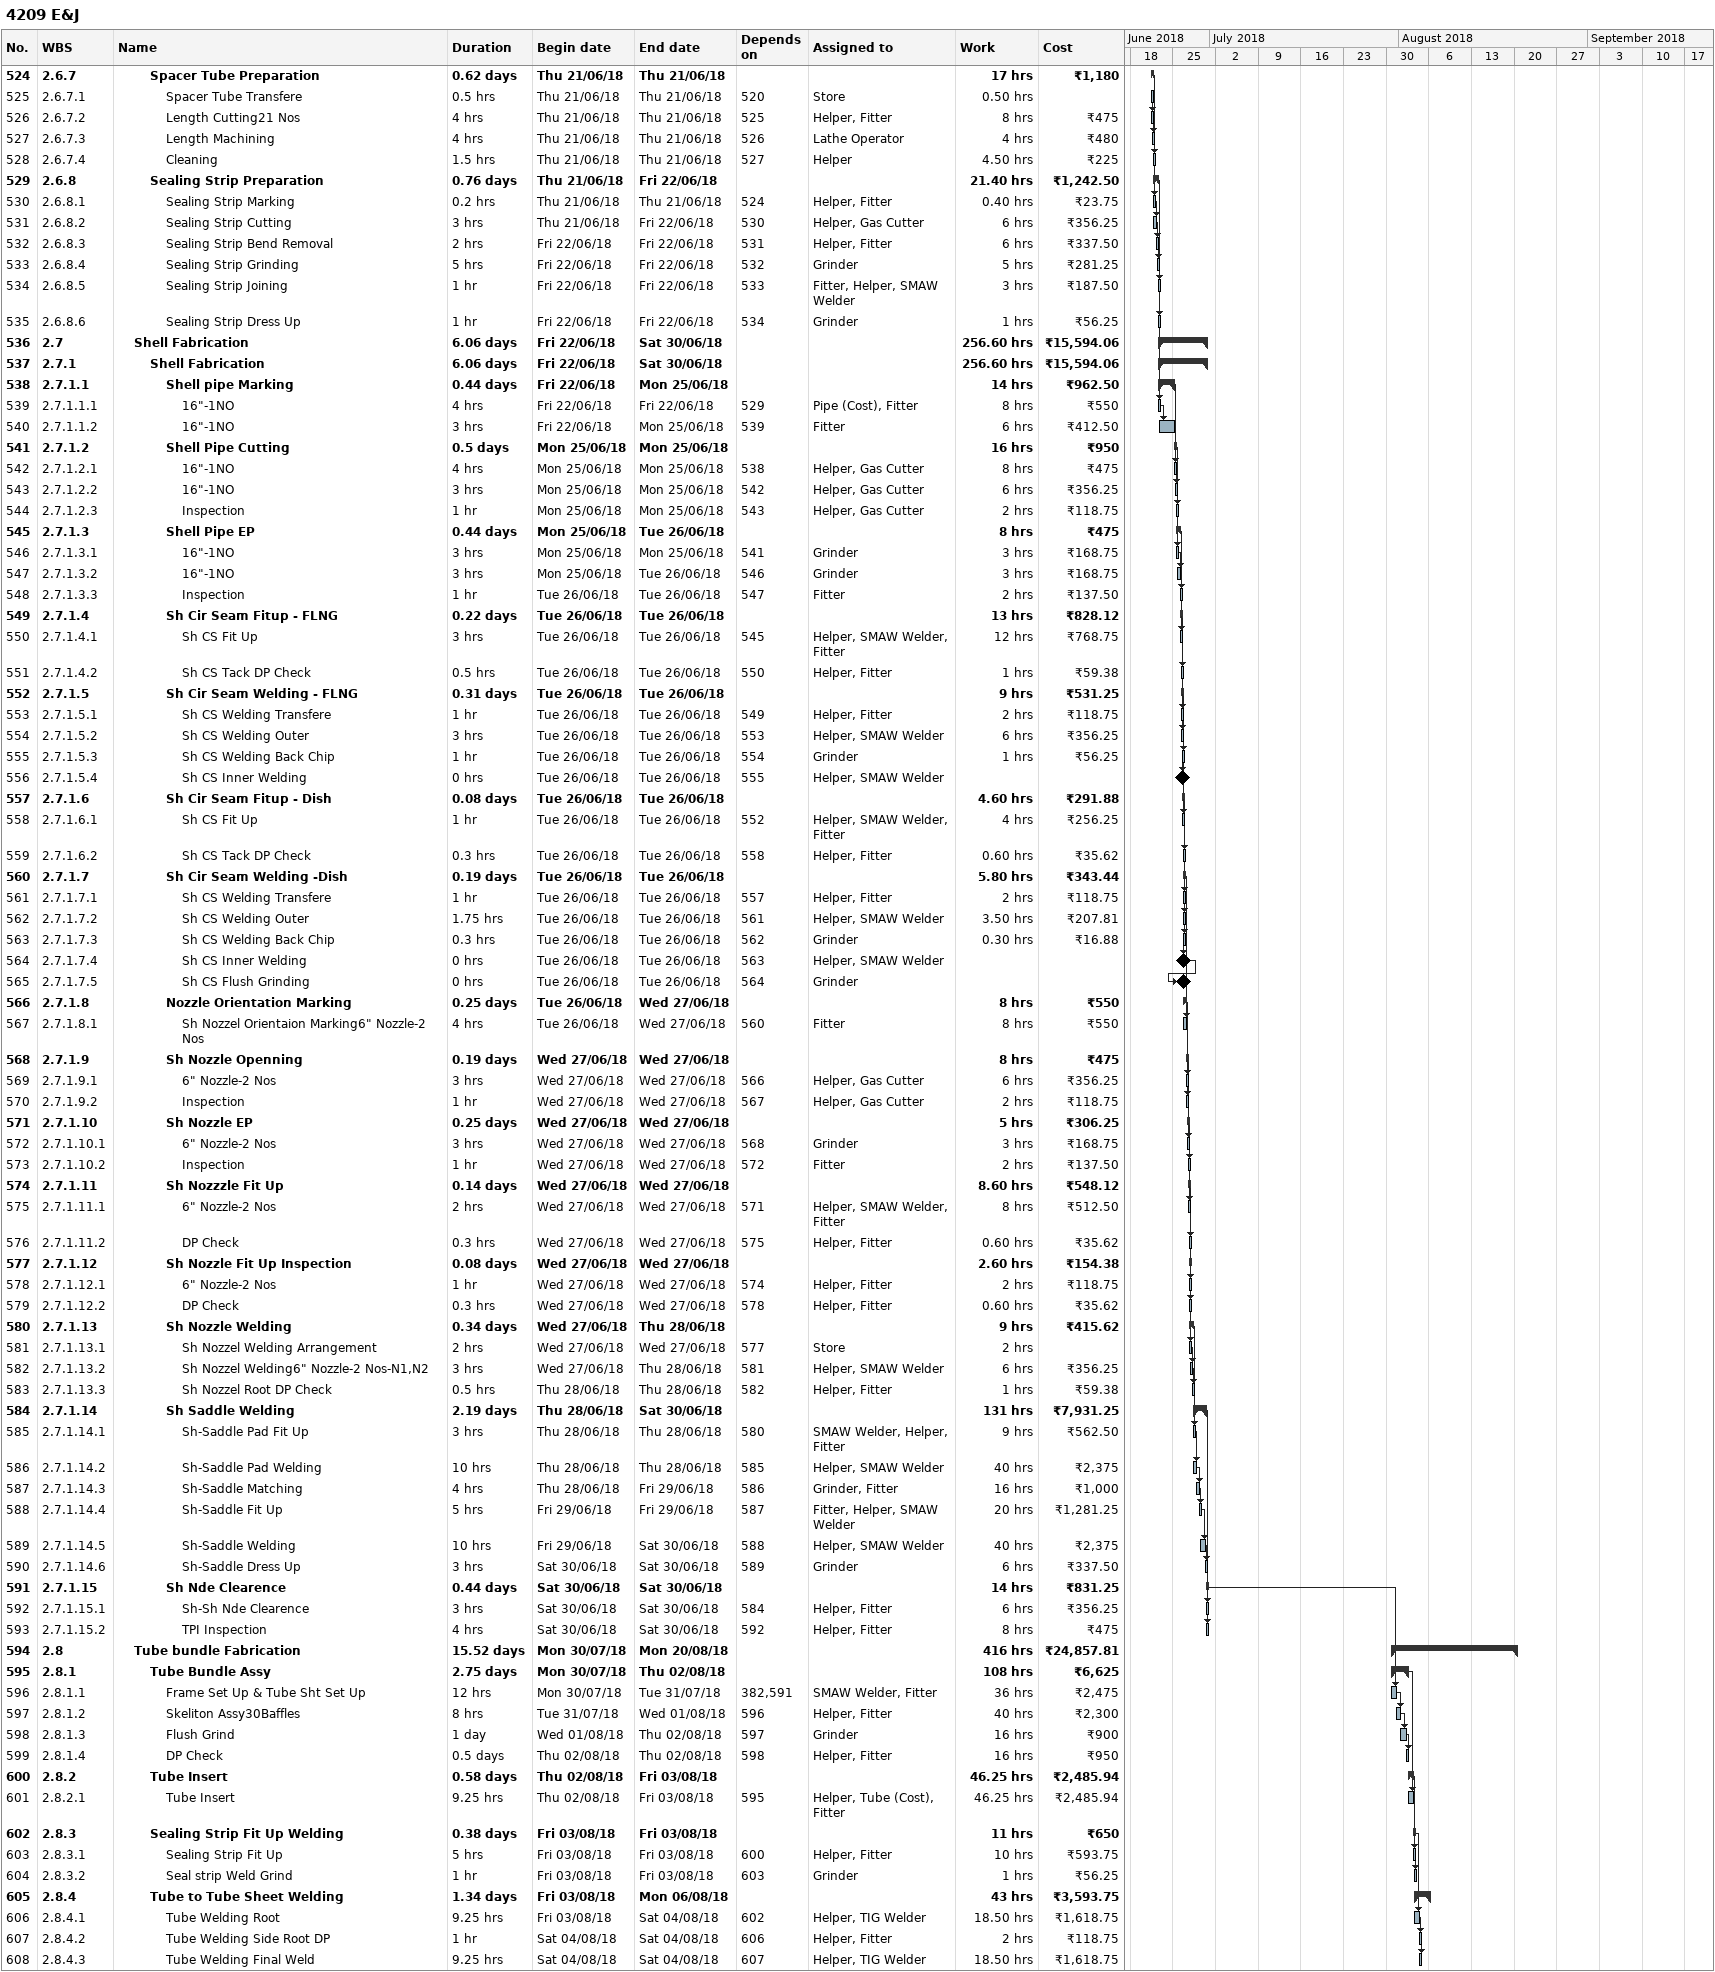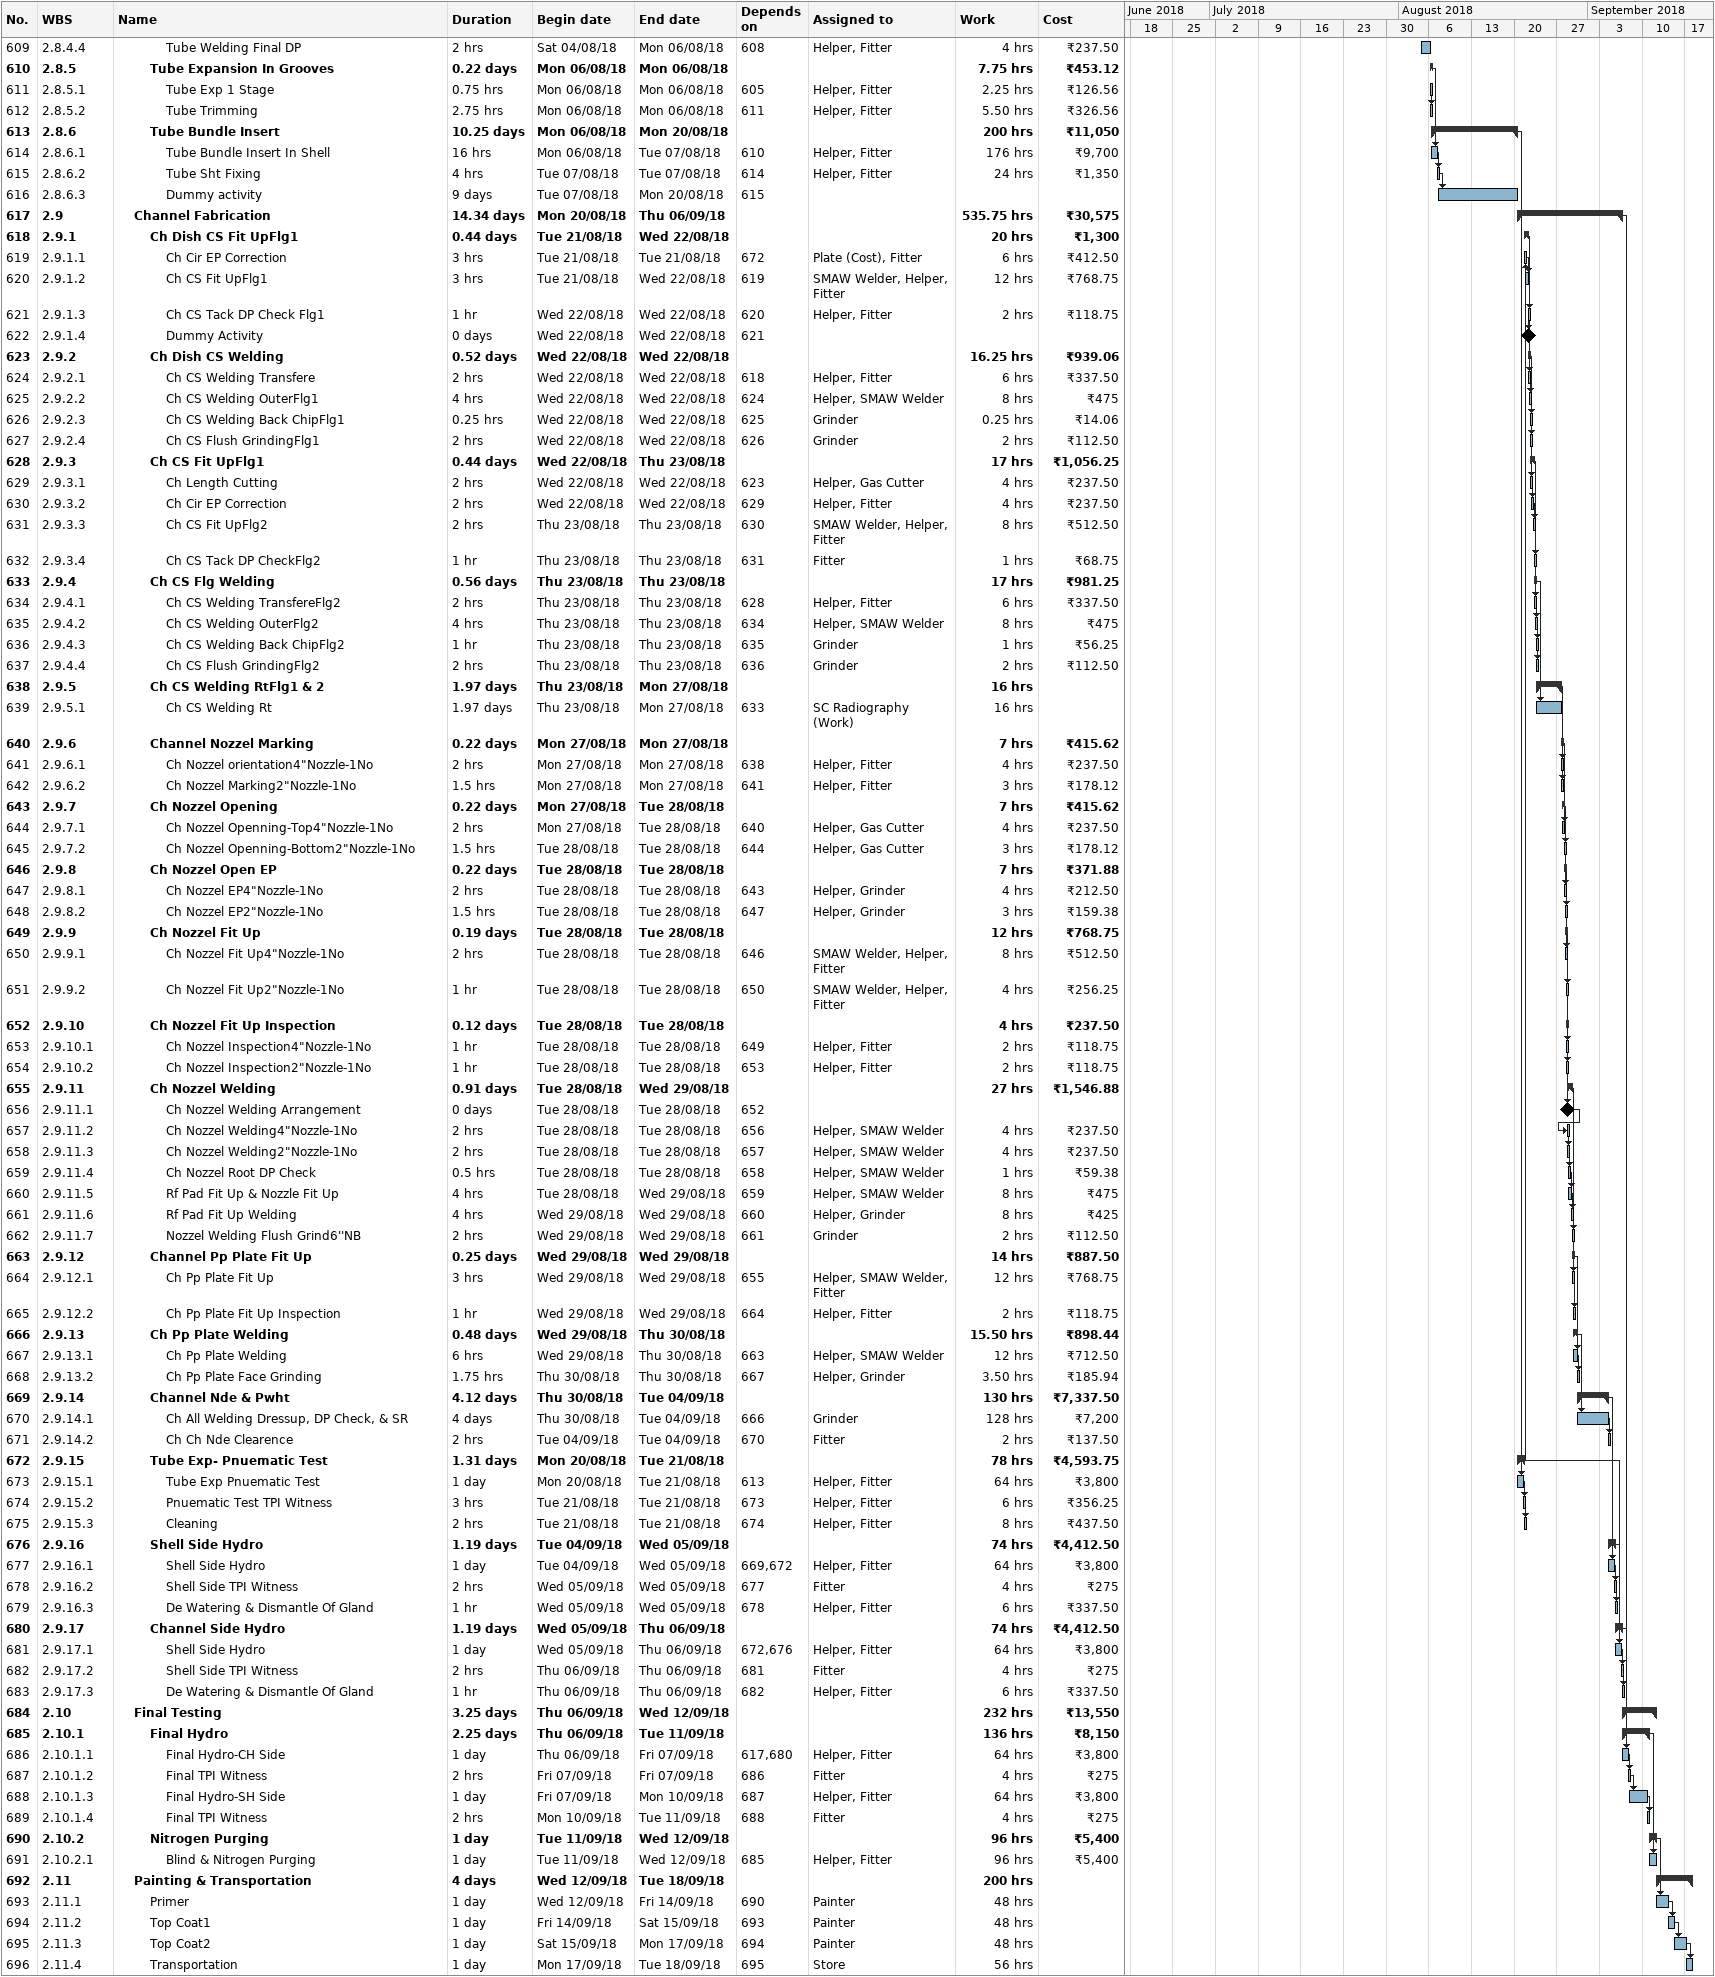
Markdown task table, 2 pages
4209 E&J

| ID | WBS | Task | Duration | Start | Finish | Predecessors | Resources | Work (h) | Cost (₹) |
|---|---|---|---|---|---|---|---|---|---|
| 524 | 2.6.7 | **Spacer Tube Preparation** | 0.62d | 2018-06-21 | 2018-06-21 |  |  | 17 | 1180 |
| 525 | 2.6.7.1 | Spacer Tube Transfere | 0.5h | 2018-06-21 | 2018-06-21 | 520 | Store | 0.50 |  |
| 526 | 2.6.7.2 | Length Cutting21 Nos | 4h | 2018-06-21 | 2018-06-21 | 525 | Helper, Fitter | 8 | 475 |
| 527 | 2.6.7.3 | Length Machining | 4h | 2018-06-21 | 2018-06-21 | 526 | Lathe Operator | 4 | 480 |
| 528 | 2.6.7.4 | Cleaning | 1.5h | 2018-06-21 | 2018-06-21 | 527 | Helper | 4.50 | 225 |
| 529 | 2.6.8 | **Sealing Strip Preparation** | 0.76d | 2018-06-21 | 2018-06-22 |  |  | 21.40 | 1242.50 |
| 530 | 2.6.8.1 | Sealing Strip Marking | 0.2h | 2018-06-21 | 2018-06-21 | 524 | Helper, Fitter | 0.40 | 23.75 |
| 531 | 2.6.8.2 | Sealing Strip Cutting | 3h | 2018-06-21 | 2018-06-22 | 530 | Helper, Gas Cutter | 6 | 356.25 |
| 532 | 2.6.8.3 | Sealing Strip Bend Removal | 2h | 2018-06-22 | 2018-06-22 | 531 | Helper, Fitter | 6 | 337.50 |
| 533 | 2.6.8.4 | Sealing Strip Grinding | 5h | 2018-06-22 | 2018-06-22 | 532 | Grinder | 5 | 281.25 |
| 534 | 2.6.8.5 | Sealing Strip Joining | 1h | 2018-06-22 | 2018-06-22 | 533 | Fitter, Helper, SMAW Welder | 3 | 187.50 |
| 535 | 2.6.8.6 | Sealing Strip Dress Up | 1h | 2018-06-22 | 2018-06-22 | 534 | Grinder | 1 | 56.25 |
| 536 | 2.7 | **Shell Fabrication** | 6.06d | 2018-06-22 | 2018-06-30 |  |  | 256.60 | 15594.06 |
| 537 | 2.7.1 | **Shell Fabrication** | 6.06d | 2018-06-22 | 2018-06-30 |  |  | 256.60 | 15594.06 |
| 538 | 2.7.1.1 | **Shell pipe Marking** | 0.44d | 2018-06-22 | 2018-06-25 |  |  | 14 | 962.50 |
| 539 | 2.7.1.1.1 | 16"-1NO | 4h | 2018-06-22 | 2018-06-22 | 529 | Pipe (Cost), Fitter | 8 | 550 |
| 540 | 2.7.1.1.2 | 16"-1NO | 3h | 2018-06-22 | 2018-06-25 | 539 | Fitter | 6 | 412.50 |
| 541 | 2.7.1.2 | **Shell Pipe Cutting** | 0.5d | 2018-06-25 | 2018-06-25 |  |  | 16 | 950 |
| 542 | 2.7.1.2.1 | 16"-1NO | 4h | 2018-06-25 | 2018-06-25 | 538 | Helper, Gas Cutter | 8 | 475 |
| 543 | 2.7.1.2.2 | 16"-1NO | 3h | 2018-06-25 | 2018-06-25 | 542 | Helper, Gas Cutter | 6 | 356.25 |
| 544 | 2.7.1.2.3 | Inspection | 1h | 2018-06-25 | 2018-06-25 | 543 | Helper, Gas Cutter | 2 | 118.75 |
| 545 | 2.7.1.3 | **Shell Pipe EP** | 0.44d | 2018-06-25 | 2018-06-26 |  |  | 8 | 475 |
| 546 | 2.7.1.3.1 | 16"-1NO | 3h | 2018-06-25 | 2018-06-25 | 541 | Grinder | 3 | 168.75 |
| 547 | 2.7.1.3.2 | 16"-1NO | 3h | 2018-06-25 | 2018-06-26 | 546 | Grinder | 3 | 168.75 |
| 548 | 2.7.1.3.3 | Inspection | 1h | 2018-06-26 | 2018-06-26 | 547 | Fitter | 2 | 137.50 |
| 549 | 2.7.1.4 | **Sh Cir Seam Fitup - FLNG** | 0.22d | 2018-06-26 | 2018-06-26 |  |  | 13 | 828.12 |
| 550 | 2.7.1.4.1 | Sh CS Fit Up | 3h | 2018-06-26 | 2018-06-26 | 545 | Helper, SMAW Welder, Fitter | 12 | 768.75 |
| 551 | 2.7.1.4.2 | Sh CS Tack DP Check | 0.5h | 2018-06-26 | 2018-06-26 | 550 | Helper, Fitter | 1 | 59.38 |
| 552 | 2.7.1.5 | **Sh Cir Seam Welding - FLNG** | 0.31d | 2018-06-26 | 2018-06-26 |  |  | 9 | 531.25 |
| 553 | 2.7.1.5.1 | Sh CS Welding Transfere | 1h | 2018-06-26 | 2018-06-26 | 549 | Helper, Fitter | 2 | 118.75 |
| 554 | 2.7.1.5.2 | Sh CS Welding Outer | 3h | 2018-06-26 | 2018-06-26 | 553 | Helper, SMAW Welder | 6 | 356.25 |
| 555 | 2.7.1.5.3 | Sh CS Welding Back Chip | 1h | 2018-06-26 | 2018-06-26 | 554 | Grinder | 1 | 56.25 |
| 556 | 2.7.1.5.4 | Sh CS Inner Welding | 0h | 2018-06-26 | 2018-06-26 | 555 | Helper, SMAW Welder |  |  |
| 557 | 2.7.1.6 | **Sh Cir Seam Fitup - Dish** | 0.08d | 2018-06-26 | 2018-06-26 |  |  | 4.60 | 291.88 |
| 558 | 2.7.1.6.1 | Sh CS Fit Up | 1h | 2018-06-26 | 2018-06-26 | 552 | Helper, SMAW Welder, Fitter | 4 | 256.25 |
| 559 | 2.7.1.6.2 | Sh CS Tack DP Check | 0.3h | 2018-06-26 | 2018-06-26 | 558 | Helper, Fitter | 0.60 | 35.62 |
| 560 | 2.7.1.7 | **Sh Cir Seam Welding -Dish** | 0.19d | 2018-06-26 | 2018-06-26 |  |  | 5.80 | 343.44 |
| 561 | 2.7.1.7.1 | Sh CS Welding Transfere | 1h | 2018-06-26 | 2018-06-26 | 557 | Helper, Fitter | 2 | 118.75 |
| 562 | 2.7.1.7.2 | Sh CS Welding Outer | 1.75h | 2018-06-26 | 2018-06-26 | 561 | Helper, SMAW Welder | 3.50 | 207.81 |
| 563 | 2.7.1.7.3 | Sh CS Welding Back Chip | 0.3h | 2018-06-26 | 2018-06-26 | 562 | Grinder | 0.30 | 16.88 |
| 564 | 2.7.1.7.4 | Sh CS Inner Welding | 0h | 2018-06-26 | 2018-06-26 | 563 | Helper, SMAW Welder |  |  |
| 565 | 2.7.1.7.5 | Sh CS Flush Grinding | 0h | 2018-06-26 | 2018-06-26 | 564 | Grinder |  |  |
| 566 | 2.7.1.8 | **Nozzle Orientation Marking** | 0.25d | 2018-06-26 | 2018-06-27 |  |  | 8 | 550 |
| 567 | 2.7.1.8.1 | Sh Nozzel Orientaion Marking6" Nozzle-2 Nos | 4h | 2018-06-26 | 2018-06-27 | 560 | Fitter | 8 | 550 |
| 568 | 2.7.1.9 | **Sh Nozzle Openning** | 0.19d | 2018-06-27 | 2018-06-27 |  |  | 8 | 475 |
| 569 | 2.7.1.9.1 | 6" Nozzle-2 Nos | 3h | 2018-06-27 | 2018-06-27 | 566 | Helper, Gas Cutter | 6 | 356.25 |
| 570 | 2.7.1.9.2 | Inspection | 1h | 2018-06-27 | 2018-06-27 | 567 | Helper, Gas Cutter | 2 | 118.75 |
| 571 | 2.7.1.10 | **Sh Nozzle EP** | 0.25d | 2018-06-27 | 2018-06-27 |  |  | 5 | 306.25 |
| 572 | 2.7.1.10.1 | 6" Nozzle-2 Nos | 3h | 2018-06-27 | 2018-06-27 | 568 | Grinder | 3 | 168.75 |
| 573 | 2.7.1.10.2 | Inspection | 1h | 2018-06-27 | 2018-06-27 | 572 | Fitter | 2 | 137.50 |
| 574 | 2.7.1.11 | **Sh Nozzzle Fit Up** | 0.14d | 2018-06-27 | 2018-06-27 |  |  | 8.60 | 548.12 |
| 575 | 2.7.1.11.1 | 6" Nozzle-2 Nos | 2h | 2018-06-27 | 2018-06-27 | 571 | Helper, SMAW Welder, Fitter | 8 | 512.50 |
| 576 | 2.7.1.11.2 | DP Check | 0.3h | 2018-06-27 | 2018-06-27 | 575 | Helper, Fitter | 0.60 | 35.62 |
| 577 | 2.7.1.12 | **Sh Nozzle Fit Up Inspection** | 0.08d | 2018-06-27 | 2018-06-27 |  |  | 2.60 | 154.38 |
| 578 | 2.7.1.12.1 | 6" Nozzle-2 Nos | 1h | 2018-06-27 | 2018-06-27 | 574 | Helper, Fitter | 2 | 118.75 |
| 579 | 2.7.1.12.2 | DP Check | 0.3h | 2018-06-27 | 2018-06-27 | 578 | Helper, Fitter | 0.60 | 35.62 |
| 580 | 2.7.1.13 | **Sh Nozzle Welding** | 0.34d | 2018-06-27 | 2018-06-28 |  |  | 9 | 415.62 |
| 581 | 2.7.1.13.1 | Sh Nozzel Welding Arrangement | 2h | 2018-06-27 | 2018-06-27 | 577 | Store | 2 |  |
| 582 | 2.7.1.13.2 | Sh Nozzel Welding6" Nozzle-2 Nos-N1,N2 | 3h | 2018-06-27 | 2018-06-28 | 581 | Helper, SMAW Welder | 6 | 356.25 |
| 583 | 2.7.1.13.3 | Sh Nozzel Root DP Check | 0.5h | 2018-06-28 | 2018-06-28 | 582 | Helper, Fitter | 1 | 59.38 |
| 584 | 2.7.1.14 | **Sh Saddle Welding** | 2.19d | 2018-06-28 | 2018-06-30 |  |  | 131 | 7931.25 |
| 585 | 2.7.1.14.1 | Sh-Saddle Pad Fit Up | 3h | 2018-06-28 | 2018-06-28 | 580 | SMAW Welder, Helper, Fitter | 9 | 562.50 |
| 586 | 2.7.1.14.2 | Sh-Saddle Pad Welding | 10h | 2018-06-28 | 2018-06-28 | 585 | Helper, SMAW Welder | 40 | 2375 |
| 587 | 2.7.1.14.3 | Sh-Saddle Matching | 4h | 2018-06-28 | 2018-06-29 | 586 | Grinder, Fitter | 16 | 1000 |
| 588 | 2.7.1.14.4 | Sh-Saddle Fit Up | 5h | 2018-06-29 | 2018-06-29 | 587 | Fitter, Helper, SMAW Welder | 20 | 1281.25 |
| 589 | 2.7.1.14.5 | Sh-Saddle Welding | 10h | 2018-06-29 | 2018-06-30 | 588 | Helper, SMAW Welder | 40 | 2375 |
| 590 | 2.7.1.14.6 | Sh-Saddle Dress Up | 3h | 2018-06-30 | 2018-06-30 | 589 | Grinder | 6 | 337.50 |
| 591 | 2.7.1.15 | **Sh Nde Clearence** | 0.44d | 2018-06-30 | 2018-06-30 |  |  | 14 | 831.25 |
| 592 | 2.7.1.15.1 | Sh-Sh Nde Clearence | 3h | 2018-06-30 | 2018-06-30 | 584 | Helper, Fitter | 6 | 356.25 |
| 593 | 2.7.1.15.2 | TPI Inspection | 4h | 2018-06-30 | 2018-06-30 | 592 | Helper, Fitter | 8 | 475 |
| 594 | 2.8 | **Tube bundle Fabrication** | 15.52d | 2018-07-30 | 2018-08-20 |  |  | 416 | 24857.81 |
| 595 | 2.8.1 | **Tube Bundle Assy** | 2.75d | 2018-07-30 | 2018-08-02 |  |  | 108 | 6625 |
| 596 | 2.8.1.1 | Frame Set Up & Tube Sht Set Up | 12h | 2018-07-30 | 2018-07-31 | 382, 591 | SMAW Welder, Fitter | 36 | 2475 |
| 597 | 2.8.1.2 | Skeliton Assy30Baffles | 8h | 2018-07-31 | 2018-08-01 | 596 | Helper, Fitter | 40 | 2300 |
| 598 | 2.8.1.3 | Flush Grind | 1d | 2018-08-01 | 2018-08-02 | 597 | Grinder | 16 | 900 |
| 599 | 2.8.1.4 | DP Check | 0.5d | 2018-08-02 | 2018-08-02 | 598 | Helper, Fitter | 16 | 950 |
| 600 | 2.8.2 | **Tube Insert** | 0.58d | 2018-08-02 | 2018-08-03 |  |  | 46.25 | 2485.94 |
| 601 | 2.8.2.1 | Tube Insert | 9.25h | 2018-08-02 | 2018-08-03 | 595 | Helper, Tube (Cost), Fitter | 46.25 | 2485.94 |
| 602 | 2.8.3 | **Sealing Strip Fit Up Welding** | 0.38d | 2018-08-03 | 2018-08-03 |  |  | 11 | 650 |
| 603 | 2.8.3.1 | Sealing Strip Fit Up | 5h | 2018-08-03 | 2018-08-03 | 600 | Helper, Fitter | 10 | 593.75 |
| 604 | 2.8.3.2 | Seal strip Weld Grind | 1h | 2018-08-03 | 2018-08-03 | 603 | Grinder | 1 | 56.25 |
| 605 | 2.8.4 | **Tube to Tube Sheet Welding** | 1.34d | 2018-08-03 | 2018-08-06 |  |  | 43 | 3593.75 |
| 606 | 2.8.4.1 | Tube Welding Root | 9.25h | 2018-08-03 | 2018-08-04 | 602 | Helper, TIG Welder | 18.50 | 1618.75 |
| 607 | 2.8.4.2 | Tube Welding Side Root DP | 1h | 2018-08-04 | 2018-08-04 | 606 | Helper, Fitter | 2 | 118.75 |
| 608 | 2.8.4.3 | Tube Welding Final Weld | 9.25h | 2018-08-04 | 2018-08-04 | 607 | Helper, TIG Welder | 18.50 | 1618.75 |
| 609 | 2.8.4.4 | Tube Welding Final DP | 2h | 2018-08-04 | 2018-08-06 | 608 | Helper, Fitter | 4 | 237.50 |
| 610 | 2.8.5 | **Tube Expansion In Grooves** | 0.22d | 2018-08-06 | 2018-08-06 |  |  | 7.75 | 453.12 |
| 611 | 2.8.5.1 | Tube Exp 1 Stage | 0.75h | 2018-08-06 | 2018-08-06 | 605 | Helper, Fitter | 2.25 | 126.56 |
| 612 | 2.8.5.2 | Tube Trimming | 2.75h | 2018-08-06 | 2018-08-06 | 611 | Helper, Fitter | 5.50 | 326.56 |
| 613 | 2.8.6 | **Tube Bundle Insert** | 10.25d | 2018-08-06 | 2018-08-20 |  |  | 200 | 11050 |
| 614 | 2.8.6.1 | Tube Bundle Insert In Shell | 16h | 2018-08-06 | 2018-08-07 | 610 | Helper, Fitter | 176 | 9700 |
| 615 | 2.8.6.2 | Tube Sht Fixing | 4h | 2018-08-07 | 2018-08-07 | 614 | Helper, Fitter | 24 | 1350 |
| 616 | 2.8.6.3 | Dummy activity | 9d | 2018-08-07 | 2018-08-20 | 615 |  |  |  |
| 617 | 2.9 | **Channel Fabrication** | 14.34d | 2018-08-20 | 2018-09-06 |  |  | 535.75 | 30575 |
| 618 | 2.9.1 | **Ch Dish CS Fit UpFlg1** | 0.44d | 2018-08-21 | 2018-08-22 |  |  | 20 | 1300 |
| 619 | 2.9.1.1 | Ch Cir EP Correction | 3h | 2018-08-21 | 2018-08-21 | 672 | Plate (Cost), Fitter | 6 | 412.50 |
| 620 | 2.9.1.2 | Ch CS Fit UpFlg1 | 3h | 2018-08-21 | 2018-08-22 | 619 | SMAW Welder, Helper, Fitter | 12 | 768.75 |
| 621 | 2.9.1.3 | Ch CS Tack DP Check Flg1 | 1h | 2018-08-22 | 2018-08-22 | 620 | Helper, Fitter | 2 | 118.75 |
| 622 | 2.9.1.4 | Dummy Activity | 0d | 2018-08-22 | 2018-08-22 | 621 |  |  |  |
| 623 | 2.9.2 | **Ch Dish CS Welding** | 0.52d | 2018-08-22 | 2018-08-22 |  |  | 16.25 | 939.06 |
| 624 | 2.9.2.1 | Ch CS Welding Transfere | 2h | 2018-08-22 | 2018-08-22 | 618 | Helper, Fitter | 6 | 337.50 |
| 625 | 2.9.2.2 | Ch CS Welding OuterFlg1 | 4h | 2018-08-22 | 2018-08-22 | 624 | Helper, SMAW Welder | 8 | 475 |
| 626 | 2.9.2.3 | Ch CS Welding Back ChipFlg1 | 0.25h | 2018-08-22 | 2018-08-22 | 625 | Grinder | 0.25 | 14.06 |
| 627 | 2.9.2.4 | Ch CS Flush GrindingFlg1 | 2h | 2018-08-22 | 2018-08-22 | 626 | Grinder | 2 | 112.50 |
| 628 | 2.9.3 | **Ch CS Fit UpFlg1** | 0.44d | 2018-08-22 | 2018-08-23 |  |  | 17 | 1056.25 |
| 629 | 2.9.3.1 | Ch Length Cutting | 2h | 2018-08-22 | 2018-08-22 | 623 | Helper, Gas Cutter | 4 | 237.50 |
| 630 | 2.9.3.2 | Ch Cir EP Correction | 2h | 2018-08-22 | 2018-08-22 | 629 | Helper, Fitter | 4 | 237.50 |
| 631 | 2.9.3.3 | Ch CS Fit UpFlg2 | 2h | 2018-08-23 | 2018-08-23 | 630 | SMAW Welder, Helper, Fitter | 8 | 512.50 |
| 632 | 2.9.3.4 | Ch CS Tack DP CheckFlg2 | 1h | 2018-08-23 | 2018-08-23 | 631 | Fitter | 1 | 68.75 |
| 633 | 2.9.4 | **Ch CS Flg Welding** | 0.56d | 2018-08-23 | 2018-08-23 |  |  | 17 | 981.25 |
| 634 | 2.9.4.1 | Ch CS Welding TransfereFlg2 | 2h | 2018-08-23 | 2018-08-23 | 628 | Helper, Fitter | 6 | 337.50 |
| 635 | 2.9.4.2 | Ch CS Welding OuterFlg2 | 4h | 2018-08-23 | 2018-08-23 | 634 | Helper, SMAW Welder | 8 | 475 |
| 636 | 2.9.4.3 | Ch CS Welding Back ChipFlg2 | 1h | 2018-08-23 | 2018-08-23 | 635 | Grinder | 1 | 56.25 |
| 637 | 2.9.4.4 | Ch CS Flush GrindingFlg2 | 2h | 2018-08-23 | 2018-08-23 | 636 | Grinder | 2 | 112.50 |
| 638 | 2.9.5 | **Ch CS Welding RtFlg1 & 2** | 1.97d | 2018-08-23 | 2018-08-27 |  |  | 16 |  |
| 639 | 2.9.5.1 | Ch CS Welding Rt | 1.97d | 2018-08-23 | 2018-08-27 | 633 | SC Radiography (Work) | 16 |  |
| 640 | 2.9.6 | **Channel Nozzel Marking** | 0.22d | 2018-08-27 | 2018-08-27 |  |  | 7 | 415.62 |
| 641 | 2.9.6.1 | Ch Nozzel orientation4"Nozzle-1No | 2h | 2018-08-27 | 2018-08-27 | 638 | Helper, Fitter | 4 | 237.50 |
| 642 | 2.9.6.2 | Ch Nozzel Marking2"Nozzle-1No | 1.5h | 2018-08-27 | 2018-08-27 | 641 | Helper, Fitter | 3 | 178.12 |
| 643 | 2.9.7 | **Ch Nozzel Opening** | 0.22d | 2018-08-27 | 2018-08-28 |  |  | 7 | 415.62 |
| 644 | 2.9.7.1 | Ch Nozzel Openning-Top4"Nozzle-1No | 2h | 2018-08-27 | 2018-08-28 | 640 | Helper, Gas Cutter | 4 | 237.50 |
| 645 | 2.9.7.2 | Ch Nozzel Openning-Bottom2"Nozzle-1No | 1.5h | 2018-08-28 | 2018-08-28 | 644 | Helper, Gas Cutter | 3 | 178.12 |
| 646 | 2.9.8 | **Ch Nozzel Open EP** | 0.22d | 2018-08-28 | 2018-08-28 |  |  | 7 | 371.88 |
| 647 | 2.9.8.1 | Ch Nozzel EP4"Nozzle-1No | 2h | 2018-08-28 | 2018-08-28 | 643 | Helper, Grinder | 4 | 212.50 |
| 648 | 2.9.8.2 | Ch Nozzel EP2"Nozzle-1No | 1.5h | 2018-08-28 | 2018-08-28 | 647 | Helper, Grinder | 3 | 159.38 |
| 649 | 2.9.9 | **Ch Nozzel Fit Up** | 0.19d | 2018-08-28 | 2018-08-28 |  |  | 12 | 768.75 |
| 650 | 2.9.9.1 | Ch Nozzel Fit Up4"Nozzle-1No | 2h | 2018-08-28 | 2018-08-28 | 646 | SMAW Welder, Helper, Fitter | 8 | 512.50 |
| 651 | 2.9.9.2 | Ch Nozzel Fit Up2"Nozzle-1No | 1h | 2018-08-28 | 2018-08-28 | 650 | SMAW Welder, Helper, Fitter | 4 | 256.25 |
| 652 | 2.9.10 | **Ch Nozzel Fit Up Inspection** | 0.12d | 2018-08-28 | 2018-08-28 |  |  | 4 | 237.50 |
| 653 | 2.9.10.1 | Ch Nozzel Inspection4"Nozzle-1No | 1h | 2018-08-28 | 2018-08-28 | 649 | Helper, Fitter | 2 | 118.75 |
| 654 | 2.9.10.2 | Ch Nozzel Inspection2"Nozzle-1No | 1h | 2018-08-28 | 2018-08-28 | 653 | Helper, Fitter | 2 | 118.75 |
| 655 | 2.9.11 | **Ch Nozzel Welding** | 0.91d | 2018-08-28 | 2018-08-29 |  |  | 27 | 1546.88 |
| 656 | 2.9.11.1 | Ch Nozzel Welding Arrangement | 0d | 2018-08-28 | 2018-08-28 | 652 |  |  |  |
| 657 | 2.9.11.2 | Ch Nozzel Welding4"Nozzle-1No | 2h | 2018-08-28 | 2018-08-28 | 656 | Helper, SMAW Welder | 4 | 237.50 |
| 658 | 2.9.11.3 | Ch Nozzel Welding2"Nozzle-1No | 2h | 2018-08-28 | 2018-08-28 | 657 | Helper, SMAW Welder | 4 | 237.50 |
| 659 | 2.9.11.4 | Ch Nozzel Root DP Check | 0.5h | 2018-08-28 | 2018-08-28 | 658 | Helper, SMAW Welder | 1 | 59.38 |
| 660 | 2.9.11.5 | Rf Pad Fit Up & Nozzle Fit Up | 4h | 2018-08-28 | 2018-08-29 | 659 | Helper, SMAW Welder | 8 | 475 |
| 661 | 2.9.11.6 | Rf Pad Fit Up Welding | 4h | 2018-08-29 | 2018-08-29 | 660 | Helper, Grinder | 8 | 425 |
| 662 | 2.9.11.7 | Nozzel Welding Flush Grind6''NB | 2h | 2018-08-29 | 2018-08-29 | 661 | Grinder | 2 | 112.50 |
| 663 | 2.9.12 | **Channel Pp Plate Fit Up** | 0.25d | 2018-08-29 | 2018-08-29 |  |  | 14 | 887.50 |
| 664 | 2.9.12.1 | Ch Pp Plate Fit Up | 3h | 2018-08-29 | 2018-08-29 | 655 | Helper, SMAW Welder, Fitter | 12 | 768.75 |
| 665 | 2.9.12.2 | Ch Pp Plate Fit Up Inspection | 1h | 2018-08-29 | 2018-08-29 | 664 | Helper, Fitter | 2 | 118.75 |
| 666 | 2.9.13 | **Ch Pp Plate Welding** | 0.48d | 2018-08-29 | 2018-08-30 |  |  | 15.50 | 898.44 |
| 667 | 2.9.13.1 | Ch Pp Plate Welding | 6h | 2018-08-29 | 2018-08-30 | 663 | Helper, SMAW Welder | 12 | 712.50 |
| 668 | 2.9.13.2 | Ch Pp Plate Face Grinding | 1.75h | 2018-08-30 | 2018-08-30 | 667 | Helper, Grinder | 3.50 | 185.94 |
| 669 | 2.9.14 | **Channel Nde & Pwht** | 4.12d | 2018-08-30 | 2018-09-04 |  |  | 130 | 7337.50 |
| 670 | 2.9.14.1 | Ch All Welding Dressup, DP Check, & SR | 4d | 2018-08-30 | 2018-09-04 | 666 | Grinder | 128 | 7200 |
| 671 | 2.9.14.2 | Ch Ch Nde Clearence | 2h | 2018-09-04 | 2018-09-04 | 670 | Fitter | 2 | 137.50 |
| 672 | 2.9.15 | **Tube Exp- Pnuematic Test** | 1.31d | 2018-08-20 | 2018-08-21 |  |  | 78 | 4593.75 |
| 673 | 2.9.15.1 | Tube Exp Pnuematic Test | 1d | 2018-08-20 | 2018-08-21 | 613 | Helper, Fitter | 64 | 3800 |
| 674 | 2.9.15.2 | Pnuematic Test TPI Witness | 3h | 2018-08-21 | 2018-08-21 | 673 | Helper, Fitter | 6 | 356.25 |
| 675 | 2.9.15.3 | Cleaning | 2h | 2018-08-21 | 2018-08-21 | 674 | Helper, Fitter | 8 | 437.50 |
| 676 | 2.9.16 | **Shell Side Hydro** | 1.19d | 2018-09-04 | 2018-09-05 |  |  | 74 | 4412.50 |
| 677 | 2.9.16.1 | Shell Side Hydro | 1d | 2018-09-04 | 2018-09-05 | 669, 672 | Helper, Fitter | 64 | 3800 |
| 678 | 2.9.16.2 | Shell Side TPI Witness | 2h | 2018-09-05 | 2018-09-05 | 677 | Fitter | 4 | 275 |
| 679 | 2.9.16.3 | De Watering & Dismantle Of Gland | 1h | 2018-09-05 | 2018-09-05 | 678 | Helper, Fitter | 6 | 337.50 |
| 680 | 2.9.17 | **Channel Side Hydro** | 1.19d | 2018-09-05 | 2018-09-06 |  |  | 74 | 4412.50 |
| 681 | 2.9.17.1 | Shell Side Hydro | 1d | 2018-09-05 | 2018-09-06 | 672, 676 | Helper, Fitter | 64 | 3800 |
| 682 | 2.9.17.2 | Shell Side TPI Witness | 2h | 2018-09-06 | 2018-09-06 | 681 | Fitter | 4 | 275 |
| 683 | 2.9.17.3 | De Watering & Dismantle Of Gland | 1h | 2018-09-06 | 2018-09-06 | 682 | Helper, Fitter | 6 | 337.50 |
| 684 | 2.10 | **Final Testing** | 3.25d | 2018-09-06 | 2018-09-12 |  |  | 232 | 13550 |
| 685 | 2.10.1 | **Final Hydro** | 2.25d | 2018-09-06 | 2018-09-11 |  |  | 136 | 8150 |
| 686 | 2.10.1.1 | Final Hydro-CH Side | 1d | 2018-09-06 | 2018-09-07 | 617, 680 | Helper, Fitter | 64 | 3800 |
| 687 | 2.10.1.2 | Final TPI Witness | 2h | 2018-09-07 | 2018-09-07 | 686 | Fitter | 4 | 275 |
| 688 | 2.10.1.3 | Final Hydro-SH Side | 1d | 2018-09-07 | 2018-09-10 | 687 | Helper, Fitter | 64 | 3800 |
| 689 | 2.10.1.4 | Final TPI Witness | 2h | 2018-09-10 | 2018-09-11 | 688 | Fitter | 4 | 275 |
| 690 | 2.10.2 | **Nitrogen Purging** | 1d | 2018-09-11 | 2018-09-12 |  |  | 96 | 5400 |
| 691 | 2.10.2.1 | Blind & Nitrogen Purging | 1d | 2018-09-11 | 2018-09-12 | 685 | Helper, Fitter | 96 | 5400 |
| 692 | 2.11 | **Painting & Transportation** | 4d | 2018-09-12 | 2018-09-18 |  |  | 200 |  |
| 693 | 2.11.1 | Primer | 1d | 2018-09-12 | 2018-09-14 | 690 | Painter | 48 |  |
| 694 | 2.11.2 | Top Coat1 | 1d | 2018-09-14 | 2018-09-15 | 693 | Painter | 48 |  |
| 695 | 2.11.3 | Top Coat2 | 1d | 2018-09-15 | 2018-09-17 | 694 | Painter | 48 |  |
| 696 | 2.11.4 | Transportation | 1d | 2018-09-17 | 2018-09-18 | 695 | Store | 56 |  |
